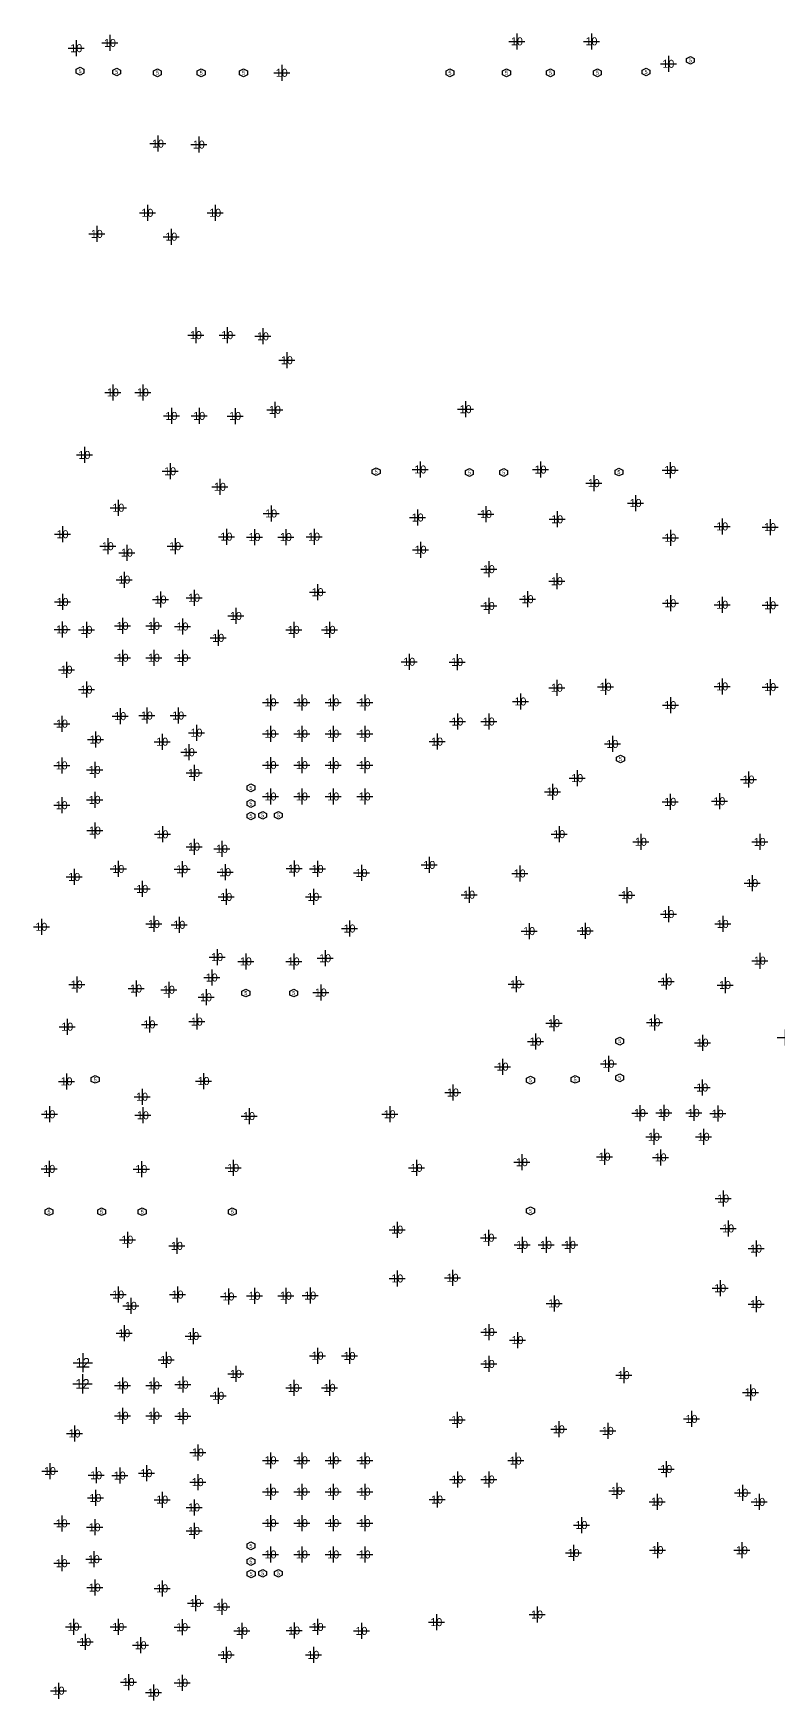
# Model space of a CAD drawing. Extents: x -13164 to 30582, y -10288 to 18382.
# Drawn here: x 5735 to 6670, y 8398 to 10490 of the extents above; entities that cross this region are included whole.
import ezdxf
from ezdxf.enums import TextEntityAlignment as Align

# ---------------------------------------------------------------- set-up
doc = ezdxf.new("R2010")
doc.units = 0
for name, color, linetype in [('MA_NCBACKDRILL-18-13', 171, 'CONTINUOUS'), ('MA_NCBACKDRILL-18-15', 140, 'CONTINUOUS'), ('MA_NCBACKDRILL-18-5', 212, 'CONTINUOUS'), ('MA_NCBACKDRILL-18-8', 40, 'CONTINUOUS'), ('MA_NCLEGEND-1-18', 7, 'CONTINUOUS'), ('MA_NCLEGEND-1-2', 12, 'CONTINUOUS')]:
    doc.layers.add(name, color=color, linetype=linetype)

# ---------------------------------------------------------------- blocks, each defined once
blk = doc.blocks.new('FIGURE_CROSS')
for points in [[(-0.5, 0), (0.5, 0)], [(0, 0.5), (0, -0.5)]]:
    blk.add_lwpolyline(points)
blk = doc.blocks.new('FIGURE_HEX')
blk.add_lwpolyline([(-0.5, 0), (-0.25, 0.5), (0.25, 0.5), (0.5, 0), (0.25, -0.5), (-0.25, -0.5)], close=True)

msp = doc.modelspace()

# ---------------------------------------------------------------- block references
at = {"layer": 'MA_NCBACKDRILL-18-13', "xscale": 20.079, "yscale": 20.079}
for p in [(5770.506, 9571.512), (5770.506, 9521.512)]:
    msp.add_blockref('FIGURE_CROSS', p, dxfattribs=at)
at = {"layer": 'MA_NCBACKDRILL-18-15', "xscale": 20.079, "yscale": 20.079}
for p in [(5770.506, 8620.512), (5770.506, 8570.512)]:
    msp.add_blockref('FIGURE_CROSS', p, dxfattribs=at)
at = {"layer": 'MA_NCBACKDRILL-18-5', "xscale": 20.079, "yscale": 20.079}
for p in [(5811.884, 9565.8), (5811.884, 9528.27), (6001.571, 9325.512), (6061.571, 9325.512), (5811.884, 8615.512), (5810.882, 8575.512)]:
    msp.add_blockref('FIGURE_CROSS', p, dxfattribs=at)
at = {"layer": 'MA_NCBACKDRILL-18-8', "xscale": 20.079, "yscale": 20.079}
for p in [(6012.311, 9858), (6051.689, 9858), (6012.311, 8906), (6051.689, 8906)]:
    msp.add_blockref('FIGURE_CROSS', p, dxfattribs=at)
at = {"layer": 'MA_NCLEGEND-1-18'}
for p, xscale, yscale in [((5788.8324, 10471.3386), 20.079, 20.079), ((5831.11, 10477.885), 20.079, 20.079), ((6341.65, 10479.941), 20.079, 20.079), ((6435.142, 10479.941), 20.079, 20.079), ((6531.571, 10451.764), 20.079, 20.079), ((6046.571, 10440.512), 20.079, 20.079), ((5891.3224, 10351.5726), 20.079, 20.079), ((5942.5034, 10350.3916), 20.079, 20.079), ((5878.0524, 10264.8426), 20.079, 20.079), ((5963.0524, 10264.8426), 20.079, 20.079), ((5814.5434, 10238.3516), 20.079, 20.079), ((5908.0524, 10234.8426), 20.079, 20.079), ((5938.8314, 10111.3366), 20.079, 20.079), ((5978.2094, 10111.3366), 20.079, 20.079), ((6023.0534, 10109.8426), 20.079, 20.079), ((6053.0534, 10079.8426), 20.079, 20.079), ((5834.7574, 10039.4366), 20.079, 20.079), ((5872.2874, 10039.4366), 20.079, 20.079), ((6038.0524, 10017.5906), 20.079, 20.079), ((6277.2656, 10018.4135), 20.079, 20.079), ((5908.11, 10009.885), 20.079, 20.079), ((5943, 10010), 20.079, 20.079), ((5988.0524, 10009.8426), 20.079, 20.079), ((5799, 9961), 20.079, 20.079), ((5906.571, 9940.512), 20.079, 20.079), ((6220.3907, 9942.8111), 20.079, 20.079), ((6371.1823, 9942.5866), 20.079, 20.079), ((6533.9194, 9942.1086), 20.079, 20.079), ((5969, 9921), 20.079, 20.079), ((6438.018, 9925.6641), 20.079, 20.079), ((5841.571, 9894.764), 20.079, 20.079), ((6033.2615, 9887.5644), 20.079, 20.079), ((6302.7749, 9886.8451), 20.079, 20.079), ((6490.5058, 9900.6692), 20.079, 20.079), ((6217.0581, 9882.5083), 20.079, 20.079), ((6392.092, 9880.251), 20.079, 20.079), ((6599.1561, 9871.3351), 20.079, 20.079), ((6659.1561, 9870.502), 20.079, 20.079), ((5771.571, 9861.513), 20.079, 20.079), ((5828.319, 9846.512), 20.079, 20.079), ((5912.823, 9846.512), 20.079, 20.079), ((5977.1676, 9858.4659), 20.079, 20.079), ((6012.311, 9858), 20.079, 20.079), ((6051.689, 9858), 20.079, 20.079), ((6087.1309, 9858.4213), 20.079, 20.079), ((6534.071, 9857.104), 20.079, 20.079), ((5852.362, 9838.382), 20.079, 20.079), ((6220.7773, 9842.046), 20.079, 20.079), ((5849.071, 9804.512), 20.079, 20.079), ((6306.3857, 9817.671), 20.079, 20.079), ((6391.7558, 9802.5999), 20.079, 20.079), ((5936.571, 9781.825), 20.079, 20.079), ((6091.571, 9788.825), 20.079, 20.079), ((5771.571, 9776.513), 20.079, 20.079), ((5894.571, 9779.512), 20.079, 20.079), ((6306.26, 9771.512), 20.079, 20.079), ((6355, 9780), 20.079, 20.079), ((6534.071, 9774.8642), 20.079, 20.079), ((6599.1561, 9773.0228), 20.079, 20.079), ((6659.3138, 9772.362), 20.079, 20.079), ((5771, 9742), 20.079, 20.079), ((5801.571, 9741.513), 20.079, 20.079), ((5846.882, 9746.512), 20.079, 20.079), ((5886.26, 9746.512), 20.079, 20.079), ((5922.0383, 9745.7631), 20.079, 20.079), ((5989.071, 9759.012), 20.079, 20.079), ((6061.571, 9741.512), 20.079, 20.079), ((6106.571, 9741.512), 20.079, 20.079), ((5966.882, 9731.512), 20.079, 20.079), ((5846.882, 9706.512), 20.079, 20.079), ((5886.26, 9706.512), 20.079, 20.079), ((5922.0383, 9706.3851), 20.079, 20.079), ((6206.571, 9701.512), 20.079, 20.079), ((6266.569, 9701.201), 20.079, 20.079), ((5776.571, 9691.513), 20.079, 20.079), ((5801.571, 9666.513), 20.079, 20.079), ((6391.7558, 9668.8785), 20.079, 20.079), ((6452.7746, 9670.1283), 20.079, 20.079), ((6599.1561, 9670.5448), 20.079, 20.079), ((6659.3138, 9669.7525), 20.079, 20.079), ((5877.311, 9634), 20.079, 20.079), ((5916.689, 9634), 20.079, 20.079), ((6032.532, 9650.551), 20.079, 20.079), ((6071.89, 9650.551), 20.079, 20.079), ((6111.252, 9650.551), 20.079, 20.079), ((6150.61, 9650.551), 20.079, 20.079), ((6346, 9651.689), 20.079, 20.079), ((6534.071, 9647.0945), 20.079, 20.079), ((5770.8487, 9623.8416), 20.079, 20.079), ((5844, 9633.311), 20.079, 20.079), ((6266.882, 9626.51), 20.079, 20.079), ((6306.26, 9626.51), 20.079, 20.079), ((5812.9193, 9603.9557), 20.079, 20.079), ((5896.571, 9601.201), 20.079, 20.079), ((5939.571, 9612.512), 20.079, 20.079), ((6032.532, 9611.193), 20.079, 20.079), ((6071.89, 9611.193), 20.079, 20.079), ((6111.252, 9611.193), 20.079, 20.079), ((6150.61, 9611.193), 20.079, 20.079), ((6241.41, 9601.351), 20.079, 20.079), ((6461.3616, 9598.4104), 20.079, 20.079), ((5770.506, 9571.512), 20.079, 20.079), ((5930, 9588), 20.079, 20.079), ((6032.532, 9571.831), 20.079, 20.079), ((6071.89, 9571.831), 20.079, 20.079), ((6111.252, 9571.831), 20.079, 20.079), ((6150.61, 9571.831), 20.079, 20.079), ((5811.884, 9565.8), 20.079, 20.079), ((5936.571, 9561.981), 20.079, 20.079), ((6417.2193, 9555.5033), 20.079, 20.079), ((6632.1224, 9553.7103), 20.079, 20.079), ((6032.532, 9532.473), 20.079, 20.079), ((6071.89, 9532.473), 20.079, 20.079), ((6111.252, 9532.473), 20.079, 20.079), ((6150.61, 9532.473), 20.079, 20.079), ((6386.258, 9538.51), 20.079, 20.079), ((5770.506, 9521.512), 20.079, 20.079), ((5811.884, 9528.27), 20.079, 20.079), ((6534.0188, 9525.7532), 20.079, 20.079), ((6595.571, 9526.512), 20.079, 20.079), ((5812.1859, 9489.6744), 20.079, 20.079), ((5896.8937, 9485.021), 20.079, 20.079), ((5936.571, 9469.513), 20.079, 20.079), ((5971.573, 9466.823), 20.079, 20.079), ((6394.6106, 9485.1797), 20.079, 20.079), ((6497.1145, 9475.6082), 20.079, 20.079), ((6646.1438, 9475.4463), 20.079, 20.079), ((6231.7162, 9446.6145), 20.079, 20.079), ((5786.319, 9431.512), 20.079, 20.079), ((5841.571, 9441.513), 20.079, 20.079), ((5921.569, 9441.201), 20.079, 20.079), ((5975.571, 9437.513), 20.079, 20.079), ((6062.04, 9441.981), 20.079, 20.079), ((6091.571, 9441.512), 20.079, 20.079), ((6146.571, 9436.512), 20.079, 20.079), ((6345.0703, 9435.8799), 20.079, 20.079), ((5871.571, 9416.513), 20.079, 20.079), ((5976.882, 9406.514), 20.079, 20.079), ((6086.26, 9406.512), 20.079, 20.079), ((6281.571, 9409.26), 20.079, 20.079), ((6479.6733, 9408.7013), 20.079, 20.079), ((6636.7389, 9423.8017), 20.079, 20.079), ((6531.572, 9385), 20.079, 20.079), ((5745, 9369), 20.079, 20.079), ((5886.26, 9372.513), 20.079, 20.079), ((5918.069, 9371.514), 20.079, 20.079), ((6131.573, 9366.823), 20.079, 20.079), ((6356.9023, 9363.5895), 20.079, 20.079), ((6427.3168, 9363.7338), 20.079, 20.079), ((6599.767, 9372.5436), 20.079, 20.079), ((5965.444, 9331.0271), 20.079, 20.079), ((6001.571, 9325.512), 20.079, 20.079), ((6061.571, 9325.512), 20.079, 20.079), ((6101.0002, 9329.523), 20.079, 20.079), ((6646.2488, 9326.4741), 20.079, 20.079), ((5958.7639, 9305.3573), 20.079, 20.079), ((6528.9444, 9300.28), 20.079, 20.079), ((5789.319, 9296.513), 20.079, 20.079), ((5863.823, 9291.513), 20.079, 20.079), ((5905, 9290), 20.079, 20.079), ((5951.571, 9280.512), 20.079, 20.079), ((6095.571, 9286.512), 20.079, 20.079), ((6340.501, 9296.8784), 20.079, 20.079), ((6602.6555, 9295.9282), 20.079, 20.079), ((5777.4518, 9243.6145), 20.079, 20.079), ((5880.571, 9246.512), 20.079, 20.079), ((5940, 9250), 20.079, 20.079), ((6388.1174, 9248.0596), 20.079, 20.079), ((6514.071, 9249.071), 20.079, 20.079), ((6365, 9225), 20.079, 20.079), ((6574.571, 9223.571), 20.079, 20.079), ((6678.0268, 9230.1232), 20.079, 20.079), ((6456.3751, 9197.1551), 20.079, 20.079), ((5776.5945, 9175.0268), 20.079, 20.079), ((5948.4924, 9175.4554), 20.079, 20.079), ((6323.5815, 9193.4596), 20.079, 20.079), ((5871.3312, 9155.7365), 20.079, 20.079), ((6261.3409, 9161.0553), 20.079, 20.079), ((6574.071, 9167.3372), 20.079, 20.079), ((5755.0573, 9133.7325), 20.079, 20.079), ((5872.4553, 9132.4867), 20.079, 20.079), ((6181.9906, 9133.7086), 20.079, 20.079), ((6495.8435, 9135.22), 20.079, 20.079), ((6525.883, 9135.512), 20.079, 20.079), ((6563.413, 9135.512), 20.079, 20.079), ((6593.4525, 9134.5248), 20.079, 20.079), ((6005.571, 9131.512), 20.079, 20.079), ((6513.4402, 9105.4725), 20.079, 20.079), ((6575.8567, 9105.4725), 20.079, 20.079), ((6347.8298, 9073.6356), 20.079, 20.079), ((6451.571, 9080.513), 20.079, 20.079), ((6521.915, 9079.639), 20.079, 20.079), ((5754.876, 9065.2062), 20.079, 20.079), ((5870.4259, 9065.0109), 20.079, 20.079), ((5985.571, 9066.512), 20.079, 20.079), ((6215.571, 9066.512), 20.079, 20.079), ((6600.2613, 9027.9904), 20.079, 20.079), ((6191.4412, 8988.9684), 20.079, 20.079), ((6606.571, 8990.513), 20.079, 20.079), ((5852.9, 8976.3463), 20.079, 20.079), ((5915.0715, 8968.6169), 20.079, 20.079), ((6305.8518, 8978.8734), 20.079, 20.079), ((6348.11, 8969.885), 20.079, 20.079), ((6378.11, 8969.885), 20.079, 20.079), ((6408.11, 8969.885), 20.079, 20.079), ((6641.571, 8965.201), 20.079, 20.079), ((6191.571, 8927.764), 20.079, 20.079), ((6260.9136, 8928.5879), 20.079, 20.079), ((5841.319, 8907.512), 20.079, 20.079), ((5915.823, 8907.512), 20.079, 20.079), ((5979.696, 8905.1566), 20.079, 20.079), ((6012.311, 8906), 20.079, 20.079), ((6051.689, 8906), 20.079, 20.079), ((6082.3012, 8906.3039), 20.079, 20.079), ((6596.571, 8915.512), 20.079, 20.079), ((5857.362, 8893.382), 20.079, 20.079), ((6388.278, 8896.4472), 20.079, 20.079), ((6641.571, 8895.512), 20.079, 20.079), ((6306.26, 8860.51), 20.079, 20.079), ((5849.071, 8859.012), 20.079, 20.079), ((5935.512, 8855.512), 20.079, 20.079), ((6342.2431, 8850.428), 20.079, 20.079), ((5797, 8822), 24.02, 24.02), ((5901.571, 8825.513), 20.079, 20.079), ((6091.571, 8830.825), 20.079, 20.079), ((6131.571, 8830.512), 20.079, 20.079), ((6306.26, 8820.512), 20.079, 20.079), ((5796.571, 8795.512), 24.02, 24.02), ((5989.071, 8808.012), 20.079, 20.079), ((6475.571, 8806.512), 20.079, 20.079), ((5846.882, 8793.512), 20.079, 20.079), ((5886.26, 8793.512), 20.079, 20.079), ((5922.3035, 8794.548), 20.079, 20.079), ((5966.882, 8780.512), 20.079, 20.079), ((6061.571, 8790.512), 20.079, 20.079), ((6106.571, 8790.512), 20.079, 20.079), ((6634.7744, 8784.879), 20.079, 20.079), ((5846.882, 8755.512), 20.079, 20.079), ((5886.26, 8755.512), 20.079, 20.079), ((5922.3035, 8755.17), 20.079, 20.079), ((6266.569, 8750.201), 20.079, 20.079), ((6394.1782, 8738.4672), 20.079, 20.079), ((6455.571, 8736.512), 20.079, 20.079), ((6560.571, 8751.512), 20.079, 20.079), ((5786.571, 8733.261), 20.079, 20.079), ((5941.3068, 8709.414), 20.079, 20.079), ((6032.532, 8699.551), 20.079, 20.079), ((6071.89, 8699.551), 20.079, 20.079), ((6111.252, 8699.551), 20.079, 20.079), ((6150.61, 8699.551), 20.079, 20.079), ((6340.1165, 8699.1563), 20.079, 20.079), ((5755.8279, 8686.1413), 20.079, 20.079), ((5813.7271, 8680.8021), 20.079, 20.079), ((5843.3195, 8680.4675), 20.079, 20.079), ((5876.7828, 8683.4841), 20.079, 20.079), ((5941.1392, 8672.2014), 20.079, 20.079), ((6266.882, 8675.51), 20.079, 20.079), ((6306.26, 8675.51), 20.079, 20.079), ((6529.0004, 8688.6524), 20.079, 20.079), ((5812.7917, 8652.3287), 20.079, 20.079), ((6032.532, 8660.193), 20.079, 20.079), ((6071.89, 8660.193), 20.079, 20.079), ((6111.252, 8660.193), 20.079, 20.079), ((6150.61, 8660.193), 20.079, 20.079), ((6466.9129, 8661.2131), 20.079, 20.079), ((6624.3926, 8658.8419), 20.079, 20.079), ((5896.571, 8650.201), 20.079, 20.079), ((5936.571, 8640.512), 20.079, 20.079), ((6241.41, 8650.351), 20.079, 20.079), ((6517.4184, 8647.6702), 20.079, 20.079), ((6645.4764, 8647.3789), 20.079, 20.079), ((5770.506, 8620.512), 20.079, 20.079), ((5811.884, 8615.512), 20.079, 20.079), ((5936.571, 8610.981), 20.079, 20.079), ((6032.532, 8620.831), 20.079, 20.079), ((6071.89, 8620.831), 20.079, 20.079), ((6111.252, 8620.831), 20.079, 20.079), ((6150.61, 8620.831), 20.079, 20.079), ((6422.5205, 8618.4037), 20.079, 20.079), ((5770.506, 8570.512), 20.079, 20.079), ((5810.882, 8575.512), 20.079, 20.079), ((6032.532, 8581.473), 20.079, 20.079), ((6071.89, 8581.473), 20.079, 20.079), ((6111.252, 8581.473), 20.079, 20.079), ((6150.61, 8581.473), 20.079, 20.079), ((6412.6804, 8583.3735), 20.079, 20.079), ((6517.9753, 8586.9688), 20.079, 20.079), ((6623.7852, 8586.6904), 20.079, 20.079), ((5811.9797, 8539.949), 20.079, 20.079), ((5896.571, 8538.823), 20.079, 20.079), ((5938.571, 8520.513), 20.079, 20.079), ((5971.573, 8515.823), 20.079, 20.079), ((6366.8177, 8506.0606), 20.079, 20.079), ((5785.3421, 8490.7988), 20.079, 20.079), ((5841.571, 8490.513), 20.079, 20.079), ((5921.569, 8490.201), 20.079, 20.079), ((5996.571, 8485.512), 20.079, 20.079), ((6062.04, 8485.981), 20.079, 20.079), ((6091.571, 8490.512), 20.079, 20.079), ((6146.571, 8485.512), 20.079, 20.079), ((6240.5192, 8496.5381), 20.079, 20.079), ((5799.9643, 8471.7265), 20.079, 20.079), ((5869.571, 8467.513), 20.079, 20.079), ((5976.882, 8455.514), 20.079, 20.079), ((6086.26, 8455.512), 20.079, 20.079), ((5854.4277, 8421.3939), 20.079, 20.079), ((5921.569, 8420.514), 20.079, 20.079), ((5766.571, 8410.513), 20.079, 20.079), ((5885.8267, 8408.0795), 20.079, 20.079)]:
    msp.add_blockref('FIGURE_CROSS', p, dxfattribs=dict(at, xscale=xscale, yscale=yscale))
at = {"layer": 'MA_NCLEGEND-1-2', "xscale": 9.839, "yscale": 9.839, "rotation": 90}
for p in [(6559.15, 10456.142), (5793.571, 10442.512), (5839.571, 10441.512), (5890.571, 10440.512), (5945.571, 10440.512), (5998.571, 10440.512), (6257.571, 10440.512), (6328.571, 10440.512), (6383.571, 10440.512), (6442.571, 10440.512), (6503.571, 10441.512), (6165, 9940), (6282, 9939), (6325, 9939), (6469.571, 9939.512), (6471.571, 9579.512), (6007.9051, 9543.2802), (6007.9051, 9523.595), (6007.969, 9507.982), (6022.669, 9508.8311), (6042.3542, 9508.8311), (6001.571, 9285.823), (6061.571, 9285.823), (6470.571, 9225.512), (6470.571, 9179.512), (5812.571, 9177.512), (6358.571, 9176.512), (6414.571, 9177.512), (5754.571, 9011.512), (5820.571, 9011.512), (5871.571, 9011.512), (5984.571, 9011.512), (6358.571, 9012.512), (6007.9129, 8592.2802), (6007.9129, 8572.595), (6008.162, 8557.082), (6022.6768, 8557.8311), (6042.362, 8557.8311)]:
    msp.add_blockref('FIGURE_HEX', p, dxfattribs=at)

# ---------------------------------------------------------------- texts
at = {"layer": 'MA_NCBACKDRILL-18-13'}
for p in [(5770.506, 9571.512), (5770.506, 9521.512)]:
    msp.add_text('10', height=10.0395, dxfattribs=at).set_placement(p, align=Align.MIDDLE_CENTER)
at = {"layer": 'MA_NCBACKDRILL-18-15'}
for p in [(5770.506, 8620.512), (5770.506, 8570.512)]:
    msp.add_text('10', height=10.0395, dxfattribs=at).set_placement(p, align=Align.MIDDLE_CENTER)
at = {"layer": 'MA_NCBACKDRILL-18-5'}
for p in [(5811.884, 9565.8), (5811.884, 9528.27), (6001.571, 9325.512), (6061.571, 9325.512), (5811.884, 8615.512), (5810.882, 8575.512)]:
    msp.add_text('10', height=10.0395, dxfattribs=at).set_placement(p, align=Align.MIDDLE_CENTER)
at = {"layer": 'MA_NCBACKDRILL-18-8'}
for p in [(6012.311, 9858), (6051.689, 9858), (6012.311, 8906), (6051.689, 8906)]:
    msp.add_text('10', height=10.0395, dxfattribs=at).set_placement(p, align=Align.MIDDLE_CENTER)
at = {"layer": 'MA_NCLEGEND-1-18'}
for s, height, p in [('10', 10.0395, (5831.11, 10477.885)), ('10', 10.0395, (6341.65, 10479.941)), ('10', 10.0395, (6435.142, 10479.941)), ('10', 10.0395, (5788.8324, 10471.3386)), ('10', 10.0395, (6046.571, 10440.512)), ('10', 10.0395, (6531.571, 10451.764)), ('10', 10.0395, (5891.3224, 10351.5726)), ('10', 10.0395, (5942.5034, 10350.3916)), ('10', 10.0395, (5878.0524, 10264.8426)), ('10', 10.0395, (5963.0524, 10264.8426)), ('10', 10.0395, (5814.5434, 10238.3516)), ('10', 10.0395, (5908.0524, 10234.8426)), ('10', 10.0395, (5938.8314, 10111.3366)), ('10', 10.0395, (5978.2094, 10111.3366)), ('10', 10.0395, (6023.0534, 10109.8426)), ('10', 10.0395, (6053.0534, 10079.8426)), ('10', 10.0395, (5834.7574, 10039.4366)), ('10', 10.0395, (5872.2874, 10039.4366)), ('10', 10.0395, (6038.0524, 10017.5906)), ('10', 10.0395, (6277.2656, 10018.4135)), ('10', 10.0395, (5908.11, 10009.885)), ('10', 10.0395, (5943, 10010)), ('10', 10.0395, (5988.0524, 10009.8426)), ('10', 10.0395, (5799, 9961)), ('10', 10.0395, (5906.571, 9940.512)), ('10', 10.0395, (6220.3907, 9942.8111)), ('10', 10.0395, (6371.1823, 9942.5866)), ('10', 10.0395, (6533.9194, 9942.1086)), ('10', 10.0395, (5969, 9921)), ('10', 10.0395, (6438.018, 9925.6641)), ('10', 10.0395, (5841.571, 9894.764)), ('10', 10.0395, (6490.5058, 9900.6692)), ('10', 10.0395, (6033.2615, 9887.5644)), ('10', 10.0395, (6217.0581, 9882.5083)), ('10', 10.0395, (6302.7749, 9886.8451)), ('10', 10.0395, (6392.092, 9880.251)), ('10', 10.0395, (6599.1561, 9871.3351)), ('10', 10.0395, (6659.1561, 9870.502)), ('10', 10.0395, (5771.571, 9861.513)), ('10', 10.0395, (5977.1676, 9858.4659)), ('10', 10.0395, (6012.311, 9858)), ('10', 10.0395, (6051.689, 9858)), ('10', 10.0395, (6087.1309, 9858.4213)), ('10', 10.0395, (6534.071, 9857.104)), ('10', 10.0395, (5828.319, 9846.512)), ('10', 10.0395, (5852.362, 9838.382)), ('10', 10.0395, (5912.823, 9846.512)), ('10', 10.0395, (6220.7773, 9842.046)), ('10', 10.0395, (6306.3857, 9817.671)), ('10', 10.0395, (5849.071, 9804.512)), ('10', 10.0395, (6091.571, 9788.825)), ('10', 10.0395, (6391.7558, 9802.5999)), ('10', 10.0395, (5771.571, 9776.513)), ('10', 10.0395, (5894.571, 9779.512)), ('10', 10.0395, (5936.571, 9781.825)), ('10', 10.0395, (6306.26, 9771.512)), ('10', 10.0395, (6355, 9780)), ('10', 10.0395, (6534.071, 9774.8642)), ('10', 10.0395, (6599.1561, 9773.0228)), ('10', 10.0395, (6659.3138, 9772.362)), ('10', 10.0395, (5846.882, 9746.512)), ('10', 10.0395, (5886.26, 9746.512)), ('10', 10.0395, (5922.0383, 9745.7631)), ('10', 10.0395, (5989.071, 9759.012)), ('10', 10.0395, (5771, 9742)), ('10', 10.0395, (5801.571, 9741.513)), ('10', 10.0395, (5966.882, 9731.512)), ('10', 10.0395, (6061.571, 9741.512)), ('10', 10.0395, (6106.571, 9741.512)), ('10', 10.0395, (5846.882, 9706.512)), ('10', 10.0395, (5886.26, 9706.512)), ('10', 10.0395, (5922.0383, 9706.3851)), ('10', 10.0395, (6206.571, 9701.512)), ('10', 10.0395, (5776.571, 9691.513)), ('10', 10.0395, (6266.569, 9701.201)), ('10', 10.0395, (5801.571, 9666.513)), ('10', 10.0395, (6391.7558, 9668.8785)), ('10', 10.0395, (6452.7746, 9670.1283)), ('10', 10.0395, (6599.1561, 9670.5448)), ('10', 10.0395, (6659.3138, 9669.7525)), ('10', 10.0395, (6032.532, 9650.551)), ('10', 10.0395, (6071.89, 9650.551)), ('10', 10.0395, (6111.252, 9650.551)), ('10', 10.0395, (6150.61, 9650.551)), ('10', 10.0395, (6346, 9651.689)), ('10', 10.0395, (6534.071, 9647.0945)), ('10', 10.0395, (5770.8487, 9623.8416)), ('10', 10.0395, (5844, 9633.311)), ('10', 10.0395, (5877.311, 9634)), ('10', 10.0395, (5916.689, 9634)), ('10', 10.0395, (6266.882, 9626.51)), ('10', 10.0395, (6306.26, 9626.51)), ('10', 10.0395, (5812.9193, 9603.9557)), ('10', 10.0395, (5896.571, 9601.201)), ('10', 10.0395, (5939.571, 9612.512)), ('10', 10.0395, (6032.532, 9611.193)), ('10', 10.0395, (6071.89, 9611.193)), ('10', 10.0395, (6111.252, 9611.193)), ('10', 10.0395, (6150.61, 9611.193)), ('10', 10.0395, (6241.41, 9601.351)), ('10', 10.0395, (6461.3616, 9598.4104)), ('10', 10.0395, (5930, 9588)), ('10', 10.0395, (5770.506, 9571.512)), ('10', 10.0395, (5811.884, 9565.8)), ('10', 10.0395, (5936.571, 9561.981)), ('10', 10.0395, (6032.532, 9571.831)), ('10', 10.0395, (6071.89, 9571.831)), ('10', 10.0395, (6111.252, 9571.831)), ('10', 10.0395, (6150.61, 9571.831)), ('10', 10.0395, (6417.2193, 9555.5033)), ('10', 10.0395, (6386.258, 9538.51)), ('10', 10.0395, (6632.1224, 9553.7103)), ('10', 10.0395, (5770.506, 9521.512)), ('10', 10.0395, (5811.884, 9528.27)), ('10', 10.0395, (6032.532, 9532.473)), ('10', 10.0395, (6071.89, 9532.473)), ('10', 10.0395, (6111.252, 9532.473)), ('10', 10.0395, (6150.61, 9532.473)), ('10', 10.0395, (6534.0188, 9525.7532)), ('10', 10.0395, (6595.571, 9526.512)), ('10', 10.0395, (5812.1859, 9489.6744)), ('10', 10.0395, (5896.8937, 9485.021)), ('10', 10.0395, (6394.6106, 9485.1797)), ('10', 10.0395, (6497.1145, 9475.6082)), ('10', 10.0395, (6646.1438, 9475.4463)), ('10', 10.0395, (5936.571, 9469.513)), ('10', 10.0395, (5971.573, 9466.823)), ('10', 10.0395, (5786.319, 9431.512)), ('10', 10.0395, (5841.571, 9441.513)), ('10', 10.0395, (5921.569, 9441.201)), ('10', 10.0395, (5975.571, 9437.513)), ('10', 10.0395, (6062.04, 9441.981)), ('10', 10.0395, (6091.571, 9441.512)), ('10', 10.0395, (6146.571, 9436.512)), ('10', 10.0395, (6231.7162, 9446.6145)), ('10', 10.0395, (6345.0703, 9435.8799)), ('10', 10.0395, (5871.571, 9416.513)), ('10', 10.0395, (6281.571, 9409.26)), ('10', 10.0395, (6479.6733, 9408.7013)), ('10', 10.0395, (6636.7389, 9423.8017)), ('10', 10.0395, (5976.882, 9406.514)), ('10', 10.0395, (6086.26, 9406.512)), ('10', 10.0395, (5745, 9369)), ('10', 10.0395, (5886.26, 9372.513)), ('10', 10.0395, (5918.069, 9371.514)), ('10', 10.0395, (6131.573, 9366.823)), ('10', 10.0395, (6531.572, 9385)), ('10', 10.0395, (6599.767, 9372.5436)), ('10', 10.0395, (6356.9023, 9363.5895)), ('10', 10.0395, (6427.3168, 9363.7338)), ('10', 10.0395, (5965.444, 9331.0271)), ('10', 10.0395, (6001.571, 9325.512)), ('10', 10.0395, (6061.571, 9325.512)), ('10', 10.0395, (6101.0002, 9329.523)), ('10', 10.0395, (6646.2488, 9326.4741)), ('10', 10.0395, (5958.7639, 9305.3573)), ('10', 10.0395, (5789.319, 9296.513)), ('10', 10.0395, (5863.823, 9291.513)), ('10', 10.0395, (5905, 9290)), ('10', 10.0395, (6095.571, 9286.512)), ('10', 10.0395, (6340.501, 9296.8784)), ('10', 10.0395, (6528.9444, 9300.28)), ('10', 10.0395, (6602.6555, 9295.9282)), ('10', 10.0395, (5951.571, 9280.512)), ('10', 10.0395, (5777.4518, 9243.6145)), ('10', 10.0395, (5880.571, 9246.512)), ('10', 10.0395, (5940, 9250)), ('10', 10.0395, (6388.1174, 9248.0596)), ('10', 10.0395, (6514.071, 9249.071)), ('10', 10.0395, (6365, 9225)), ('10', 10.0395, (6574.571, 9223.571)), ('10', 10.0395, (6323.5815, 9193.4596)), ('10', 10.0395, (6456.3751, 9197.1551)), ('10', 10.0395, (5776.5945, 9175.0268)), ('10', 10.0395, (5948.4924, 9175.4554)), ('10', 10.0395, (6261.3409, 9161.0553)), ('10', 10.0395, (6574.071, 9167.3372)), ('10', 10.0395, (5871.3312, 9155.7365)), ('10', 10.0395, (5755.0573, 9133.7325)), ('10', 10.0395, (5872.4553, 9132.4867)), ('10', 10.0395, (6005.571, 9131.512)), ('10', 10.0395, (6181.9906, 9133.7086)), ('10', 10.0395, (6495.8435, 9135.22)), ('10', 10.0395, (6525.883, 9135.512)), ('10', 10.0395, (6563.413, 9135.512)), ('10', 10.0395, (6593.4525, 9134.5248)), ('10', 10.0395, (6513.4402, 9105.4725)), ('10', 10.0395, (6575.8567, 9105.4725)), ('10', 10.0395, (6451.571, 9080.513)), ('10', 10.0395, (6521.915, 9079.639)), ('10', 10.0395, (5754.876, 9065.2062)), ('10', 10.0395, (5870.4259, 9065.0109)), ('10', 10.0395, (5985.571, 9066.512)), ('10', 10.0395, (6215.571, 9066.512)), ('10', 10.0395, (6347.8298, 9073.6356)), ('10', 10.0395, (6600.2613, 9027.9904)), ('10', 10.0395, (6606.571, 8990.513)), ('10', 10.0395, (5852.9, 8976.3463)), ('10', 10.0395, (6191.4412, 8988.9684)), ('10', 10.0395, (6305.8518, 8978.8734)), ('10', 10.0395, (6348.11, 8969.885)), ('10', 10.0395, (6378.11, 8969.885)), ('10', 10.0395, (6408.11, 8969.885)), ('10', 10.0395, (5915.0715, 8968.6169)), ('10', 10.0395, (6641.571, 8965.201)), ('10', 10.0395, (6191.571, 8927.764)), ('10', 10.0395, (6260.9136, 8928.5879)), ('10', 10.0395, (5841.319, 8907.512)), ('10', 10.0395, (5915.823, 8907.512)), ('10', 10.0395, (6596.571, 8915.512)), ('10', 10.0395, (5857.362, 8893.382)), ('10', 10.0395, (5979.696, 8905.1566)), ('10', 10.0395, (6012.311, 8906)), ('10', 10.0395, (6051.689, 8906)), ('10', 10.0395, (6082.3012, 8906.3039)), ('10', 10.0395, (6388.278, 8896.4472)), ('10', 10.0395, (6641.571, 8895.512)), ('10', 10.0395, (5849.071, 8859.012)), ('10', 10.0395, (5935.512, 8855.512)), ('10', 10.0395, (6306.26, 8860.51)), ('10', 10.0395, (6342.2431, 8850.428)), ('12', 12.01, (5797, 8822)), ('10', 10.0395, (5901.571, 8825.513)), ('10', 10.0395, (6091.571, 8830.825)), ('10', 10.0395, (6131.571, 8830.512)), ('10', 10.0395, (5989.071, 8808.012)), ('10', 10.0395, (6306.26, 8820.512)), ('10', 10.0395, (6475.571, 8806.512)), ('12', 12.01, (5796.571, 8795.512)), ('10', 10.0395, (5846.882, 8793.512)), ('10', 10.0395, (5886.26, 8793.512)), ('10', 10.0395, (5922.3035, 8794.548)), ('10', 10.0395, (6061.571, 8790.512)), ('10', 10.0395, (6106.571, 8790.512)), ('10', 10.0395, (6634.7744, 8784.879)), ('10', 10.0395, (5966.882, 8780.512)), ('10', 10.0395, (5846.882, 8755.512)), ('10', 10.0395, (5886.26, 8755.512)), ('10', 10.0395, (5922.3035, 8755.17)), ('10', 10.0395, (6266.569, 8750.201)), ('10', 10.0395, (6560.571, 8751.512)), ('10', 10.0395, (5786.571, 8733.261)), ('10', 10.0395, (6394.1782, 8738.4672)), ('10', 10.0395, (6455.571, 8736.512)), ('10', 10.0395, (5941.3068, 8709.414)), ('10', 10.0395, (6032.532, 8699.551)), ('10', 10.0395, (6071.89, 8699.551)), ('10', 10.0395, (6111.252, 8699.551)), ('10', 10.0395, (6150.61, 8699.551)), ('10', 10.0395, (6340.1165, 8699.1563)), ('10', 10.0395, (5755.8279, 8686.1413)), ('10', 10.0395, (5813.7271, 8680.8021)), ('10', 10.0395, (5843.3195, 8680.4675)), ('10', 10.0395, (5876.7828, 8683.4841)), ('10', 10.0395, (6529.0004, 8688.6524)), ('10', 10.0395, (5941.1392, 8672.2014)), ('10', 10.0395, (6032.532, 8660.193)), ('10', 10.0395, (6071.89, 8660.193)), ('10', 10.0395, (6111.252, 8660.193)), ('10', 10.0395, (6150.61, 8660.193)), ('10', 10.0395, (6266.882, 8675.51)), ('10', 10.0395, (6306.26, 8675.51)), ('10', 10.0395, (6466.9129, 8661.2131)), ('10', 10.0395, (6624.3926, 8658.8419)), ('10', 10.0395, (5812.7917, 8652.3287)), ('10', 10.0395, (5896.571, 8650.201)), ('10', 10.0395, (5936.571, 8640.512)), ('10', 10.0395, (6241.41, 8650.351)), ('10', 10.0395, (6517.4184, 8647.6702)), ('10', 10.0395, (6645.4764, 8647.3789)), ('10', 10.0395, (5770.506, 8620.512)), ('10', 10.0395, (5811.884, 8615.512)), ('10', 10.0395, (6032.532, 8620.831)), ('10', 10.0395, (6071.89, 8620.831)), ('10', 10.0395, (6111.252, 8620.831)), ('10', 10.0395, (6150.61, 8620.831)), ('10', 10.0395, (6422.5205, 8618.4037)), ('10', 10.0395, (5936.571, 8610.981)), ('10', 10.0395, (5810.882, 8575.512)), ('10', 10.0395, (6032.532, 8581.473)), ('10', 10.0395, (6071.89, 8581.473)), ('10', 10.0395, (6111.252, 8581.473)), ('10', 10.0395, (6150.61, 8581.473)), ('10', 10.0395, (6412.6804, 8583.3735)), ('10', 10.0395, (6517.9753, 8586.9688)), ('10', 10.0395, (6623.7852, 8586.6904)), ('10', 10.0395, (5770.506, 8570.512)), ('10', 10.0395, (5811.9797, 8539.949)), ('10', 10.0395, (5896.571, 8538.823)), ('10', 10.0395, (5938.571, 8520.513)), ('10', 10.0395, (5971.573, 8515.823)), ('10', 10.0395, (5785.3421, 8490.7988)), ('10', 10.0395, (5841.571, 8490.513)), ('10', 10.0395, (5921.569, 8490.201)), ('10', 10.0395, (6091.571, 8490.512)), ('10', 10.0395, (6240.5192, 8496.5381)), ('10', 10.0395, (6366.8177, 8506.0606)), ('10', 10.0395, (5799.9643, 8471.7265)), ('10', 10.0395, (5869.571, 8467.513)), ('10', 10.0395, (5996.571, 8485.512)), ('10', 10.0395, (6062.04, 8485.981)), ('10', 10.0395, (6146.571, 8485.512)), ('10', 10.0395, (5976.882, 8455.514)), ('10', 10.0395, (6086.26, 8455.512)), ('10', 10.0395, (5766.571, 8410.513)), ('10', 10.0395, (5854.4277, 8421.3939)), ('10', 10.0395, (5885.8267, 8408.0795)), ('10', 10.0395, (5921.569, 8420.514))]:
    msp.add_text(s, height=height, dxfattribs=at).set_placement(p, align=Align.MIDDLE_CENTER)
at = {"layer": 'MA_NCLEGEND-1-2'}
for p in [(5793.571, 10442.512), (5839.571, 10441.512), (5890.571, 10440.512), (5945.571, 10440.512), (5998.571, 10440.512), (6257.571, 10440.512), (6328.571, 10440.512), (6383.571, 10440.512), (6442.571, 10440.512), (6503.571, 10441.512), (6559.15, 10456.142), (6165, 9940), (6282, 9939), (6325, 9939), (6469.571, 9939.512), (6471.571, 9579.512), (6007.9051, 9543.2802), (6007.9051, 9523.595), (6007.969, 9507.982), (6022.669, 9508.8311), (6042.3542, 9508.8311), (6001.571, 9285.823), (6061.571, 9285.823), (6470.571, 9225.512), (5812.571, 9177.512), (6358.571, 9176.512), (6414.571, 9177.512), (6470.571, 9179.512), (5754.571, 9011.512), (5820.571, 9011.512), (5871.571, 9011.512), (5984.571, 9011.512), (6358.571, 9012.512), (6007.9129, 8592.2802), (6007.9129, 8572.595), (6008.162, 8557.082), (6022.6768, 8557.8311), (6042.362, 8557.8311)]:
    msp.add_text('5', height=4.9195, dxfattribs=at).set_placement(p, align=Align.MIDDLE_CENTER)

doc.saveas('drawing.dxf')
